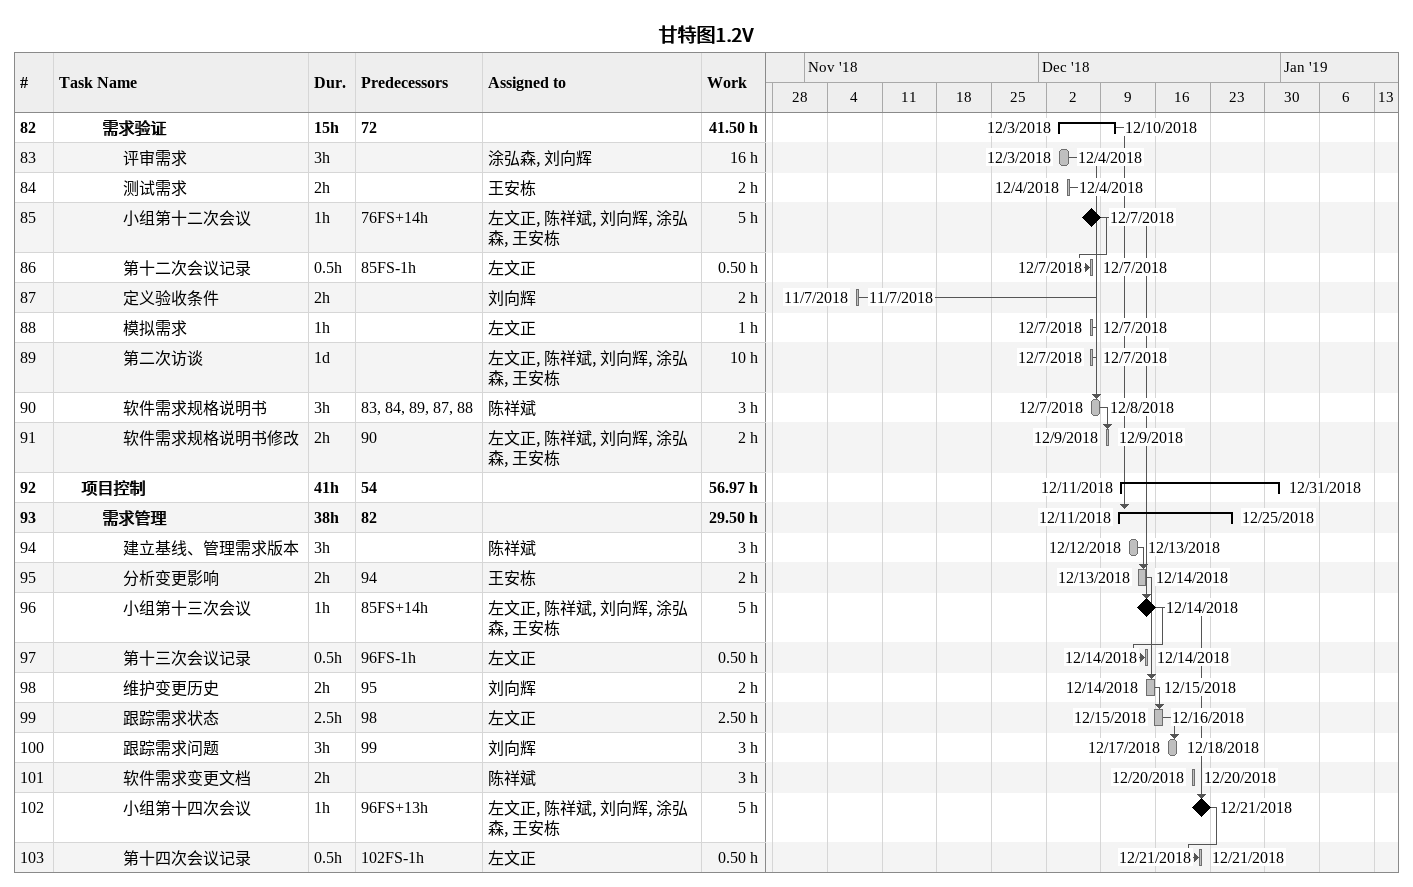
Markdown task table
甘特图1.2V

| ID | Level | Task | Duration | Start | Finish | Predecessors | Resources | Work (h) |
|---|---|---|---|---|---|---|---|---|
| 82 | 3 | **需求验证** | 15h | 2018-12-03 | 2018-12-10 | 72 |  | 41.50 |
| 83 | 4 | 评审需求 | 3h | 2018-12-03 | 2018-12-04 |  | 涂弘森, 刘向辉 | 16 |
| 84 | 4 | 测试需求 | 2h | 2018-12-04 | 2018-12-04 |  | 王安栋 | 2 |
| 85 | 4 | 小组第十二次会议 | 1h | 2018-12-07 | 2018-12-07 | 76FS+14h | 左文正, 陈祥斌, 刘向辉, 涂弘森, 王安栋 | 5 |
| 86 | 4 | 第十二次会议记录 | 0.5h | 2018-12-07 | 2018-12-07 | 85FS-1h | 左文正 | 0.50 |
| 87 | 4 | 定义验收条件 | 2h | 2018-11-07 | 2018-11-07 |  | 刘向辉 | 2 |
| 88 | 4 | 模拟需求 | 1h | 2018-12-07 | 2018-12-07 |  | 左文正 | 1 |
| 89 | 4 | 第二次访谈 | 1d | 2018-12-07 | 2018-12-07 |  | 左文正, 陈祥斌, 刘向辉, 涂弘森, 王安栋 | 10 |
| 90 | 4 | 软件需求规格说明书 | 3h | 2018-12-07 | 2018-12-08 | 83, 84, 89, 87, 88 | 陈祥斌 | 3 |
| 91 | 4 | 软件需求规格说明书修改 | 2h | 2018-12-09 | 2018-12-09 | 90 | 左文正, 陈祥斌, 刘向辉, 涂弘森, 王安栋 | 2 |
| 92 | 2 | **项目控制** | 41h | 2018-12-11 | 2018-12-31 | 54 |  | 56.97 |
| 93 | 3 | **需求管理** | 38h | 2018-12-11 | 2018-12-25 | 82 |  | 29.50 |
| 94 | 4 | 建立基线、管理需求版本 | 3h | 2018-12-12 | 2018-12-13 |  | 陈祥斌 | 3 |
| 95 | 4 | 分析变更影响 | 2h | 2018-12-13 | 2018-12-14 | 94 | 王安栋 | 2 |
| 96 | 4 | 小组第十三次会议 | 1h | 2018-12-14 | 2018-12-14 | 85FS+14h | 左文正, 陈祥斌, 刘向辉, 涂弘森, 王安栋 | 5 |
| 97 | 4 | 第十三次会议记录 | 0.5h | 2018-12-14 | 2018-12-14 | 96FS-1h | 左文正 | 0.50 |
| 98 | 4 | 维护变更历史 | 2h | 2018-12-14 | 2018-12-15 | 95 | 刘向辉 | 2 |
| 99 | 4 | 跟踪需求状态 | 2.5h | 2018-12-15 | 2018-12-16 | 98 | 左文正 | 2.50 |
| 100 | 4 | 跟踪需求问题 | 3h | 2018-12-17 | 2018-12-18 | 99 | 刘向辉 | 3 |
| 101 | 4 | 软件需求变更文档 | 2h | 2018-12-20 | 2018-12-20 |  | 陈祥斌 | 3 |
| 102 | 4 | 小组第十四次会议 | 1h | 2018-12-21 | 2018-12-21 | 96FS+13h | 左文正, 陈祥斌, 刘向辉, 涂弘森, 王安栋 | 5 |
| 103 | 4 | 第十四次会议记录 | 0.5h | 2018-12-21 | 2018-12-21 | 102FS-1h | 左文正 | 0.50 |
